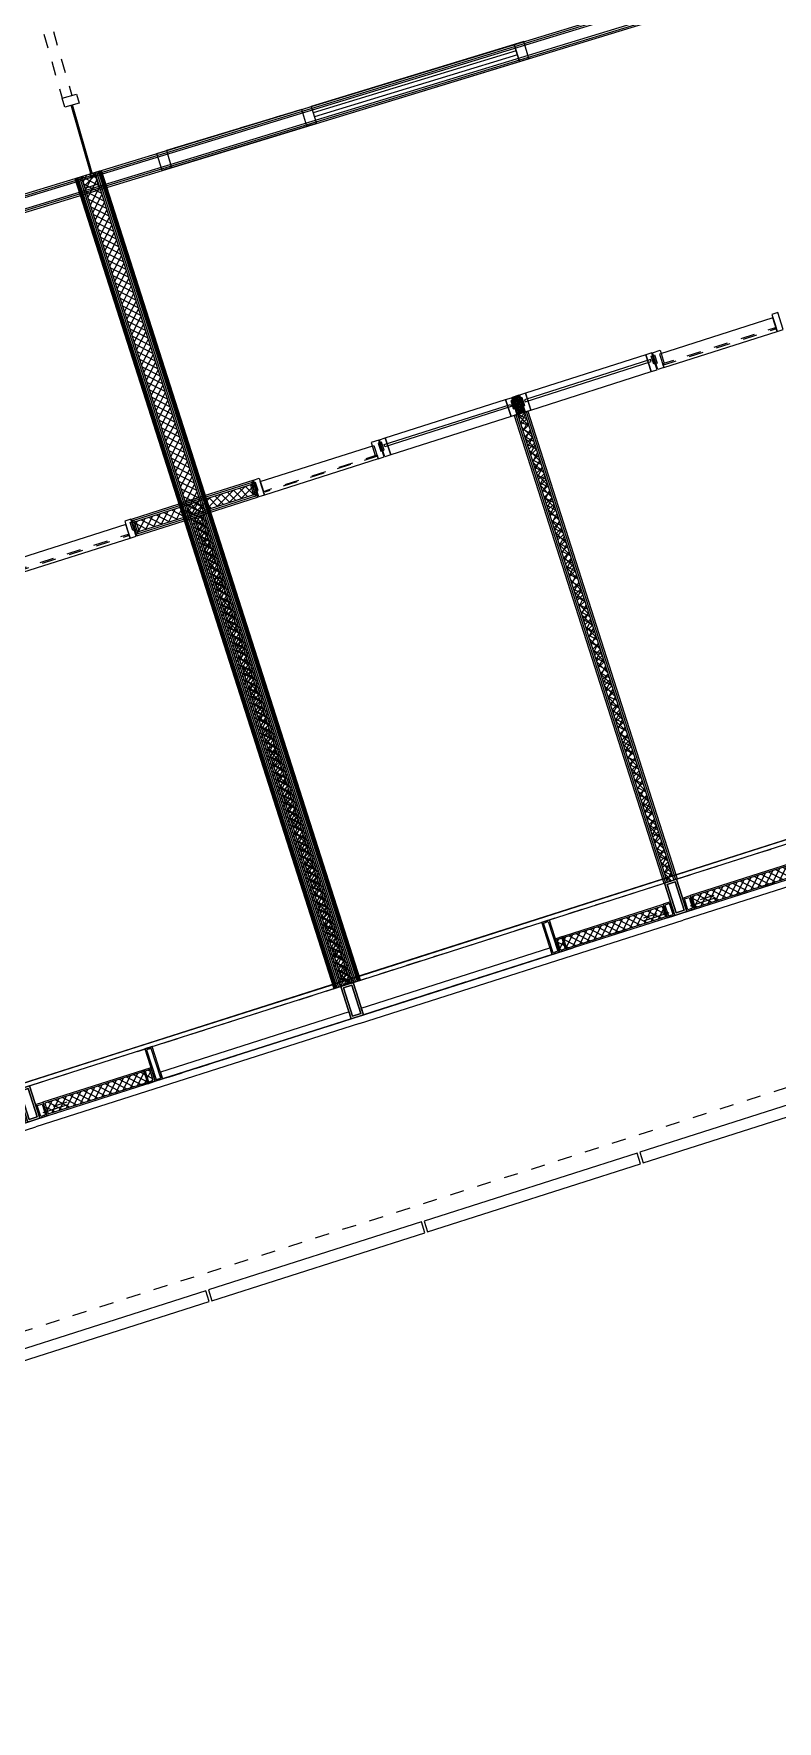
# Model space of a CAD drawing. Header units: metres. Extents: x 66528 to 66676, y 35171 to 35248.
# Drawn here: x 66603.98 to 66609.23, y 35192.25 to 35204.18 of the extents above; entities that cross this region are included whole.
import ezdxf

# ---------------------------------------------------------------- set-up
doc = ezdxf.new("R2010")
doc.units = ezdxf.units.M
doc.header["$LTSCALE"] = 0.00254
for name, pattern in [('Ohne Titel-20', [0.39368, 0.1388888888888889, -0.2547911111111111]), ('Ohne Titel-22', [0.78736, 0.39368, -0.39368]), ('Ohne Titel-23', [0.19685039370078738, 0.1377952755905512, -0.0590551181102362])]:
    doc.linetypes.add(name, pattern=pattern)
for name, color, linetype, lineweight in [('AUSBAU - Darstellungen - Fassade', 7, 'Continuous', 13), ('AUSBAU - Darstellungen - Trockenbau', 7, 'Continuous', 13), ('AUSBAU - Darstellungen - Wände - Mauerwerk', 7, 'Continuous', 25), ('AUSBAU - Objekte - Türen', 7, 'Continuous', 13), ('ROHBAU - Darstellungen - Decken', 150, 'Continuous', 25), ('ROHBAU - Darstellungen - Sichtbetonklassen', 7, 'Continuous', 5), ('ROHBAU - Darstellungen - Wände', 7, 'Continuous', 25)]:
    doc.layers.add(name, color=color, linetype=linetype, lineweight=lineweight)

# ---------------------------------------------------------------- blocks, each defined once
blk = doc.blocks.new('SB 4')
at = {"layer": 'ROHBAU - Darstellungen - Sichtbetonklassen', "color": 251, "linetype": 'Continuous', "lineweight": 5, "flags": 128}
for points in [[(-0.1213244507059264, -0.05), (-0.15, 0), (-0.1786755492940736, -0.05)], [(-0.0286755492940736, -0.05), (0, 0), (0.0286755492940736, -0.05)]]:
    blk.add_lwpolyline(points, close=True, dxfattribs=at)
blk = doc.blocks.new('Gruppe-200-1')
at = {"layer": 'ROHBAU - Darstellungen - Sichtbetonklassen', "color": 7, "rotation": 48.6645837477981}
for p in [(66605.53783872174, 35211.6234365), (66605.33867593412, 35211.39808390151), (66605.13951314654, 35211.17273130299), (66604.94035035894, 35210.9473787045), (66604.74118757134, 35210.722026106), (66604.54202478372, 35210.4966735075), (66604.34286199615, 35210.271320909), (66604.14369920854, 35210.04596831051), (66603.94453642095, 35209.820615712), (66603.94453642095, 35209.820615712), (66603.74537363334, 35209.59526311352), (66603.54621084574, 35209.36991051502), (66603.34704805816, 35209.14455791652), (66603.14788527056, 35208.91920531802), (66602.94872248295, 35208.69385271952), (66602.74955969537, 35208.46850012102), (66602.55039690777, 35208.24314752252), (66602.35123412017, 35208.01779492403), (66602.15207133257, 35207.79244232553), (66601.95290854498, 35207.56708972703), (66601.75374575738, 35207.34173712853), (66601.55458296978, 35207.11638453003), (66601.3554201822, 35206.89103193153), (66601.15625739457, 35206.66567933304), (66600.95709460699, 35206.44032673453), (66600.75793181939, 35206.21497413603), (66600.55876903179, 35205.98962153754), (66600.3596062442, 35205.76426893904), (66600.1604434566, 35205.53891634053), (66599.96128066898, 35205.31356374206), (66599.96128066898, 35205.31356374206), (66599.76211788143, 35205.08821114356), (66599.5629550938, 35204.86285854506), (66599.3637923062, 35204.63750594656), (66599.16462951861, 35204.41215334806), (66598.96546673102, 35204.18680074957), (66598.76630394343, 35203.96144815107)]:
    blk.add_blockref('SB 4', p, dxfattribs=at)
blk = doc.blocks.new('BTS_kombi_flurtür_OG4')
at = {"layer": 'AUSBAU - Objekte - Türen', "linetype": 'Continuous'}
for p, q in [((-0.7500128874797467, 0.0475006535042681), (0.7499931819236498, 0.0474966880448216)), ((-0.7500128081708788, 0.0775006535041633), (0.7499932612325177, 0.0774966880447168))]:
    blk.add_line(p, q, dxfattribs=at)
at = {"layer": 'AUSBAU - Objekte - Türen', "linetype": 'Continuous', "lineweight": 5, "flags": 128}
for points in [[(-0.8200067870602546, 0.1249999925868569), (-0.7500128478253127, 0.1249999925868569), (-0.7500128478253127, -7.4131431e-09), (-0.8200067870602546, -7.4131431e-09)], [(-0.7500128478253127, 0.124999992586857), (0.7499871521746871, 0.124999992586857), (0.7499871521746871, -7.413143e-09), (-0.7500128478253127, -7.413143e-09)]]:
    blk.add_lwpolyline(points, close=True, dxfattribs=at)
at = {"layer": 'AUSBAU - Objekte - Türen', "flags": 128}
for points in [[(0.7499871521746873, 0.1249943278103533), (0.7499750133678936, -9.517208142e-07), (0.8199750131386815, -5.6721896467e-06), (0.8199871519454749, 0.1249896073415208)], [(1.819987148671016, 0.1249077376552257), (1.819975009864222, -8.75418759418e-05), (1.88997500963501, -9.22623447743e-05), (1.889987148441804, 0.1249030171863932)]]:
    blk.add_lwpolyline(points, close=True, dxfattribs=at)
at = {"layer": 'AUSBAU - Objekte - Türen', "color": 253, "linetype": 'Ohne Titel-22', "flags": 128}
blk.add_lwpolyline([(1.819987148671016, 0.1248460009792425), (1.819975009864222, -8.65975682706e-05), (0.8199750131386815, -1.91961157838e-05), (0.8199871519454749, 0.1249134024317294)], close=True, dxfattribs=at)
at = {"layer": 'AUSBAU - Objekte - Türen', "color": 255, "linetype": 'Continuous', "flags": 128}
blk.add_lwpolyline([(1.819987148671016, 0.1248123184248222), (1.819975009864222, -8.65975682706e-05), (0.8199750131386815, -1.92142876069e-05), (0.8199871519454749, 0.1248797017054859)], close=True, dxfattribs=at)
blk = doc.blocks.new('Nieschentür_2')
at = {"layer": 'AUSBAU - Objekte - Türen', "color": 253, "linetype": 'Ohne Titel-22'}
for p, q in [((-1.49012e-11, -1.216814568325877), (3.1109e-12, 0.2540309800555043)), ((0.0699999999925494, -1.216814568318426), (0.0700000000015554, 0.2540309800555043))]:
    blk.add_line(p, q, dxfattribs=at)
at = {"layer": 'AUSBAU - Objekte - Türen'}
blk.add_line((-1.49012e-11, -1.116324905499815), (0.0699999999850989, -1.116324905499815), dxfattribs=at)
at = {"layer": 'AUSBAU - Objekte - Türen', "linetype": 'Ohne Titel-22'}
blk.add_line((0.0699999999925494, -1.216814568318426), (-1.49012e-11, -1.216814568325877), dxfattribs=at)
at = {"layer": 'AUSBAU - Objekte - Türen', "flags": 128}
for points in [[(0.0700402431575991, 0.2540309800507306), (-0.0353579757982467, 0.2540309800507306), (-0.0353579757982467, 0.319030980050718), (0.0700402431575991, 0.319030980050718)], [(0.0946435599178076, -1.276324905477464), (-0.0353524590283632, -1.276324905477464), (-0.0353564400821924, -1.206324905499815), (0.0946435599178076, -1.206324905499815)]]:
    blk.add_lwpolyline(points, close=True, dxfattribs=at)
blk = doc.blocks.new('Fassade_BTS_1.60m_Balkon (2D)')
at = {"layer": 'AUSBAU - Darstellungen - Fassade', "linetype": 'Ohne Titel-22'}
blk.add_line((-0.755, 0), (0.755, 0), dxfattribs=at)
at = {"layer": 'AUSBAU - Darstellungen - Fassade', "lineweight": 5, "flags": 128}
blk.add_lwpolyline([(-0.7900004933997989, -1.760003731712698), (-0.7900004933997989, -1.840003731712698), (0.7899995066002012, -1.840003731712698), (0.7899995066002012, -1.760003731712698)], close=True, dxfattribs=at)
blk = doc.blocks.new('Pfosten ab 1.OG (2D)')
at = {"layer": 'AUSBAU - Darstellungen - Fassade', "flags": 128}
for points in [[(-0.045, 0.1199999999997676), (0.045, 0.1199999999997676), (0.045, -0.1199999999997676), (-0.045, -0.1199999999997676)], [(-0.03, 0.1049999999997676), (0.03, 0.1049999999997676), (0.03, -0.1049999999997676), (-0.03, -0.1049999999997676)]]:
    blk.add_lwpolyline(points, close=True, dxfattribs=at)
blk = doc.blocks.new('Fassade_BTS_2.40m_Flügel 0.8m (2D)')
at = {"layer": 'AUSBAU - Darstellungen - Fassade', "linetype": 'Continuous', "lineweight": 5}
h = blk.add_hatch(dxfattribs=at)
h.set_pattern_fill('DÄMMUNG GRAU', color=251, style=0, pattern_type=2)
h.set_pattern_definition([(45, (0, 0), (0.0264583333333318, -0.0264583333333364), []), (-45, (0.0748354676755763, -0.0748354676755763), (-0.0263285232311339, -0.0265881434355389), [])])
h.paths.add_polyline_path([(1.509999999999999, 0.09), (2.29, 0.09), (2.29, 0.01), (1.509999999999999, 0.01)])
at = {"layer": 'AUSBAU - Darstellungen - Fassade', "linetype": 'Continuous'}
for p, q in [((0, 0.24), (2.399999999999999, 0.24)), ((2.299999999999999, 0), (2.299999999999999, 0.1)), ((2.299999999999999, 0), (2.299999999999999, 0.1)), ((0, -0.05), (2.399999999999999, -0.05))]:
    blk.add_line(p, q, dxfattribs=at)
at = {"layer": 'AUSBAU - Darstellungen - Fassade'}
blk.add_line((0, 0), (1.6, 0), dxfattribs=at)
blk.add_line((0, 0), (1.6, 0), dxfattribs=at)
at = {"layer": 'AUSBAU - Darstellungen - Fassade', "flags": 128}
for points in [[(1.445, 0.24), (1.5, 0.24), (1.5, 0), (1.445, 0)], [(1.455, 0.23), (1.49, 0.23), (1.49, 0.01), (1.455, 0.01)], [(0.045, 0.05), (1.445, 0.05), (1.445, 0), (0.045, 0)], [(1.5, 0.1), (2.299999999999999, 0.1), (2.299999999999999, 0), (1.5, 0)], [(1.5, 0.1), (1.554999999999999, 0.1), (1.554999999999999, 0), (1.5, 0)], [(1.509999999999999, 0.09), (2.29, 0.09), (2.29, 0.01), (1.509999999999999, 0.01)], [(1.509999999999999, 0.09), (1.544999999999999, 0.09), (1.544999999999999, 0.01), (1.509999999999999, 0.01)], [(2.354999999999999, 0.1), (2.299999999999999, 0.1), (2.299999999999999, 0), (2.354999999999999, 0)], [(2.345, 0.09), (2.31, 0.09), (2.31, 0.01), (2.345, 0.01)]]:
    blk.add_lwpolyline(points, close=True, dxfattribs=at)
at = {"layer": 'AUSBAU - Darstellungen - Fassade', "color": 254, "linetype": 'Ohne Titel-23', "flags": 128}
for points in [[(2.140000018209219, 0.0499952763542533), (2.320000018209218, 0.0499952763542533), (2.320000018209218, 0.0299952763542533), (2.140000018209219, 0.0299952763542533)], [(2.140000018209219, 0.0299952763542533), (2.320000018209218, 0.0299952763542533), (2.320000018209218, -7.0065259933e-06), (2.140000018209219, -7.0065259933e-06)]]:
    blk.add_lwpolyline(points, close=True, dxfattribs=at)
at = {"layer": 'AUSBAU - Darstellungen - Fassade', "color": 7}
for p in [(0, 0.12), (2.399999999999999, 0.12)]:
    blk.add_blockref('Pfosten ab 1.OG (2D)', p, dxfattribs=at)
blk = doc.blocks.new('Aussparung_1.60m')
at = {"layer": 'ROHBAU - Darstellungen - Decken', "linetype": 'Continuous'}
blk.add_line((0, 0.2699999999997677), (1.6, 0.2699999999997677), dxfattribs=at)
blk = doc.blocks.new('Glastür - Einzelbüro-2')
at = {"layer": 'AUSBAU - Objekte - Türen', "flags": 128}
for points in [[(0, 0), (0, 0.125), (0.0436999999999826, 0.125), (0.0436999999999826, 0.0519999999999709), (0.0436999999999826, 0)], [(0.9300000000000292, 0.125), (0.8736000000000641, 0.125), (0.8736000000000494, 0.0280000000000582), (0.8863000000000321, 0.0280000000000582), (0.8863000000000466, 5.82e-14), (0.9300000000000292, 5.82e-14)]]:
    blk.add_lwpolyline(points, close=True, dxfattribs=at)
at = {"layer": 'AUSBAU - Objekte - Türen', "color": 255, "linetype": 'Continuous', "lineweight": 25, "flags": 128}
blk.add_lwpolyline([(0.8863000000000466, 0.1000000000000582), (0.8863000000000466, 5.82e-14), (0.0436999999999826, 0), (0.0436999999999826, 0.1)], close=True, dxfattribs=at)
at = {"layer": 'AUSBAU - Objekte - Türen', "linetype": 'Ohne Titel-20', "flags": 128}
blk.add_lwpolyline([(0.8799500000000406, 0.0280000000000582), (0.8799500000000406, 0.0200000000000582), (0.0507760475123068, 0.02), (0.0507760475123068, 0.028)], close=True, dxfattribs=at)
blk = doc.blocks.new('QHohlprofil DIN59410')
at = {"layer": 'AUSBAU - Objekte - Türen', "flags": 128}
for points in [[(-0.025, 0.02, -0.4142135623730951), (-0.02, 0.025), (0.02, 0.025, -0.4142135623730951), (0.025, 0.02), (0.025, -0.02, -0.4142135623730951), (0.02, -0.025), (-0.02, -0.025, -0.4142135623730951), (-0.025, -0.02)], [(-0.021, 0.018, -0.4142135623730951), (-0.018, 0.021), (0.018, 0.021, -0.4142135623730951), (0.021, 0.018), (0.021, -0.018, -0.4142135623730951), (0.018, -0.021), (-0.018, -0.021, -0.4142135623730951), (-0.021, -0.018)]]:
    blk.add_lwpolyline(points, format="xyb", close=True, dxfattribs=at)

msp = doc.modelspace()

# ---------------------------------------------------------------- hatches: boundary and pattern name
at = {"layer": 'AUSBAU - Darstellungen - Trockenbau', "linetype": 'Continuous', "lineweight": 5}
h = msp.add_hatch(dxfattribs=at)
h.set_pattern_fill('MF_IN WAND', color=253, angle=-72.27930000000345, style=0, pattern_type=2)
h.set_pattern_definition([(-27.27930000000346, (-53438.40991933722, 52834.79252580131), (-0.0183331392848429, -0.0355513150806345), []), (-117.2793000000035, (-53438.50693219927, 52834.60440009235), (-0.0356408314512333, 0.0181585003088025), [])])
h.paths.add_polyline_path([(66604.40867467625, 35203.20352292949), (66604.31341951854, 35203.17308520732), (66606.14300339647, 35197.44738405591), (66606.2382585542, 35197.47782177808)])
h = msp.add_hatch(dxfattribs=at)
h.set_pattern_fill('HINTERLEGUNG_FLÄCHEN_TROCKENBAU', color=9, style=0, pattern_type=2)
h.set_pattern_definition([(45, (0, 0), (0.0396875, -0.0396875), [])])
h.paths.add_polyline_path([(66604.41482310218, 35203.17970417397), (66604.3220707452, 35203.14981039354), (66604.34049253343, 35203.09271081397), (66604.4332545796, 35203.12260772032)])
at = {"layer": 'AUSBAU - Darstellungen - Wände - Mauerwerk', "linetype": 'Continuous', "lineweight": 5}
h = msp.add_hatch(dxfattribs=at)
h.set_pattern_fill('MF_IN WAND', color=253, angle=-90.00000000000004, style=0, pattern_type=2)
h.set_pattern_definition([(-45.00000000000002, (-34821.13429023796, 66593.29968317236), (-0.0282842712474619, -0.0282842712474619), []), (-135, (-34821.28396117331, 66593.150012237), (-0.0284226963337624, 0.0281451653595912), [])])
h.paths.add_polyline_path([(66607.39599043725, 35201.49323143402), (66607.44361800957, 35201.50845031553), (66608.50056933098, 35198.20071541773), (66608.45294175866, 35198.18549653621)])
h = msp.add_hatch(dxfattribs=at)
h.set_pattern_fill('MF_IN WAND', color=253, angle=-72.27927541482062, style=0, pattern_type=2)
h.set_pattern_definition([(332.7207245851794, (13170.04112142891, 88032.97222727296), (-0.01833312403004249, -0.03555132294724176), []), (242.7207245851795, (13169.94410864759, 88032.78410152235), (-0.03564083924290429, 0.01815848501559138), [])])
h.paths.add_polyline_path([(66607.44361800958, 35201.50845031554), (66607.39599043725, 35201.49323143402), (66608.45294175866, 35198.18549653621), (66608.50056933098, 35198.20071541773)])
h = msp.add_hatch(dxfattribs=at)
h.set_pattern_fill('MF_IN WAND', color=253, style=0, pattern_type=2)
h.set_pattern_definition([(45, (-66593.29968317233, -34821.13429023799), (0.0282842712474619, -0.0282842712474619), []), (-45.00000000000001, (-66593.15001223699, -34821.28396117334), (-0.0281451653595912, -0.0284226963337624), [])])
h.paths.add_polyline_path([(66605.53189113979, 35201.00255964023), (66605.55471946206, 35200.93111828174), (66605.07844373884, 35200.77892946656), (66605.05561541657, 35200.85037082505)])
h = msp.add_hatch(dxfattribs=at)
h.set_pattern_fill('MF_IN WAND', color=253, angle=17.72072458538216, style=0, pattern_type=2)
h.set_pattern_definition([(62.72072458538216, (13769.13186923314, -18241.69097166085), (0.03555132294730663, -0.01833312402991669), []), (332.7207245853821, (13769.31999498373, -18241.78798444218), (-0.01815848501546526, -0.03564083924296854), [])])
h.paths.add_polyline_path([(66604.67459483797, 35200.72861977291), (66604.69742316025, 35200.65717841443), (66605.17369888347, 35200.80936722961), (66605.15087056119, 35200.88080858809)])
h = msp.add_hatch(dxfattribs=at)
h.set_pattern_fill('MF_IN WAND', color=253, angle=-90, style=0, pattern_type=2)
h.set_pattern_definition([(-45, (-34821.134290238, 66593.29968317233), (-0.0282842712474619, -0.0282842712474619), []), (-135, (-34821.28396117334, 66593.15001223699), (-0.0284226963337624, 0.0281451653595912), [])])
h.paths.add_polyline_path([(66605.10986696575, 35200.76272512117), (66605.15749453809, 35200.77794400268), (66606.2144458595, 35197.47020910487), (66606.16681828717, 35197.45499022336)])
h = msp.add_hatch(dxfattribs=at)
h.set_pattern_fill('MF_IN WAND', color=253, angle=-72.27927541461784, style=0, pattern_type=2)
h.set_pattern_definition([(332.7207245853821, (13165.46887429895, 88031.51121445812), (-0.01833312402991669, -0.03555132294730663), []), (242.7207245853822, (13165.37186151763, 88031.32308870755), (-0.03564083924296854, 0.01815848501546526), [])])
h.paths.add_polyline_path([(66605.15749453807, 35200.77794400269), (66605.10986696575, 35200.76272512117), (66606.16681828717, 35197.45499022337), (66606.21444585948, 35197.47020910488)])
at = {"layer": 'AUSBAU - Objekte - Türen', "linetype": 'Continuous', "lineweight": 5}
h = msp.add_hatch(dxfattribs=at)
h.set_pattern_fill('DÄMMUNG GRAU-2', color=8, angle=17.72072458517943, style=0, pattern_type=2)
h.set_pattern_definition([(62.72072458517943, (66608.47371176851, 35198.20263149143), (0.0121355379841306, -0.005380977762275302), [])])
h.paths.add_polyline_path([(66607.42601905676, 35201.55695052244), (66607.4279264505, 35201.55756000972), (66607.4436188431, 35201.50845058188), (66607.39599127078, 35201.49323170036), (66607.38029887817, 35201.5423411282), (66607.38220398106, 35201.54294988346), (66607.36045792514, 35201.61100428354), (66607.40427300082, 35201.62500492252)])
h = msp.add_hatch(dxfattribs=at)
h.set_pattern_fill('DÄMMUNG GRAU-2-1', color=251, angle=17.72072458517943, style=0, pattern_type=2)
h.set_pattern_definition([(332.7207245851794, (66608.5181509222, 35198.17971508639), (-0.005142911588716031, -0.0131353866098786), [])])
h.paths.add_polyline_path([(66607.42601905676, 35201.55695052244), (66607.4279264505, 35201.55756000972), (66607.4436188431, 35201.50845058188), (66607.39599127078, 35201.49323170036), (66607.38029887817, 35201.5423411282), (66607.38220398106, 35201.54294988346), (66607.36045792514, 35201.61100428354), (66607.40427300082, 35201.62500492252)])
h = msp.add_hatch(dxfattribs=at)
h.set_pattern_fill('DÄMMUNG GRAU-2', color=8, style=0, pattern_type=2)
h.set_pattern_definition([(45, (0, 0), (0.009921875, -0.0088194444454712), [])])
h.paths.add_polyline_path([(66607.38220460486, 35201.54295008279), (66607.38029721112, 35201.54234059551), (66607.39598960371, 35201.49323116767), (66607.44361717605, 35201.50845004919), (66607.42792478343, 35201.55755947703), (66607.42601968054, 35201.55695072177), (66607.4042736246, 35201.62500512184), (66607.36045854892, 35201.61100448287)])
h = msp.add_hatch(dxfattribs=at)
h.set_pattern_fill('DÄMMUNG GRAU-2-1', color=251, style=0, pattern_type=2)
h.set_pattern_definition([(-45, (0.0353553390593274, -0.0353553390593274), (-0.0088970057229139, -0.0109467442724659), [])])
h.paths.add_polyline_path([(66607.38220460486, 35201.54295008279), (66607.38029721112, 35201.54234059551), (66607.39598960371, 35201.49323116767), (66607.44361717605, 35201.50845004919), (66607.42792478343, 35201.55755947703), (66607.42601968054, 35201.55695072177), (66607.4042736246, 35201.62500512184), (66607.36045854892, 35201.61100448287)])

# ---------------------------------------------------------------- linework, layer by layer
at = {"layer": 'AUSBAU - Darstellungen - Fassade', "linetype": 'Ohne Titel-22'}
msp.add_line((66528.62193236614, 35170.95465922587), (66616.1476309237, 35198.92256040507), dxfattribs=at)
at = {"layer": 'AUSBAU - Darstellungen - Trockenbau', "color": 7, "linetype": 'Continuous', "lineweight": 13}
for p, q in [((66550.46274056734, 35186.7349305921), (66626.54329096983, 35209.95981075335)), ((66550.57887596676, 35186.63968836041), (66626.55681304124, 35209.83324406049))]:
    msp.add_line(p, q, dxfattribs=at)
at = {"layer": 'AUSBAU - Darstellungen - Trockenbau', "color": 7, "linetype": 'Continuous', "lineweight": 5}
for p, q in [((66550.47435410728, 35186.72540636893), (66626.54464317697, 35209.94715408406)), ((66550.47435410728, 35186.72540636893), (66626.54464317697, 35209.94715408406)), ((66550.48596764723, 35186.71588214576), (66626.5459953841, 35209.93449741478)), ((66550.48596764723, 35186.71588214576), (66626.5459953841, 35209.93449741478)), ((66550.55564888688, 35186.65873680675), (66626.55410862697, 35209.85855739906)), ((66550.55564888688, 35186.65873680675), (66626.55410862697, 35209.85855739906)), ((66550.56726242682, 35186.64921258358), (66626.5554608341, 35209.84590072979)), ((66550.56726242682, 35186.64921258358), (66626.5554608341, 35209.84590072979))]:
    msp.add_line(p, q, dxfattribs=at)
at = {"layer": 'AUSBAU - Darstellungen - Trockenbau', "color": 5, "linetype": 'Continuous', "lineweight": 13}
for p, q in [((66604.27769883438, 35203.1616710615), (66604.44439536039, 35203.21493707529)), ((66604.43248846567, 35203.21113236002), (66606.26207234363, 35197.48543120863)), ((66604.43248846567, 35203.21113236002), (66606.26207234363, 35197.48543120863)), ((66604.44439536039, 35203.21493707529), (66606.27397923834, 35197.48923592389)), ((66604.27769883438, 35203.1616710615), (66606.10728271233, 35197.4359699101)), ((66604.30151262383, 35203.16928049205), (66606.13109650178, 35197.44357934065)), ((66604.30151262383, 35203.16928049205), (66606.13109650178, 35197.44357934065)), ((66606.10728271233, 35197.4359699101), (66606.27397923834, 35197.48923592389))]:
    msp.add_line(p, q, dxfattribs=at)
at = {"layer": 'AUSBAU - Darstellungen - Trockenbau', "color": 5, "linetype": 'Continuous', "lineweight": 5}
for p, q in [((66604.42058157097, 35203.20732764473), (66606.25016544893, 35197.48162649335)), ((66604.42058157097, 35203.20732764473), (66606.25016544893, 35197.48162649335)), ((66604.28960572912, 35203.16547577677), (66606.11918960707, 35197.43977462538)), ((66604.28960572912, 35203.16547577677), (66606.11918960707, 35197.43977462538)), ((66604.31341951854, 35203.17308520732), (66606.14300339647, 35197.44738405591)), ((66604.31341951854, 35203.17308520732), (66606.14300339647, 35197.44738405591)), ((66604.40867467625, 35203.20352292949), (66606.2382585542, 35197.47782177808)), ((66604.40867467625, 35203.20352292949), (66606.2382585542, 35197.47782177808))]:
    msp.add_line(p, q, dxfattribs=at)
at = {"layer": 'AUSBAU - Darstellungen - Trockenbau', "color": 5, "linetype": 'Continuous', "lineweight": 100}
for p, q in [((66604.44439536039, 35203.21493707529), (66606.27397923834, 35197.48923592389)), ((66604.27769883438, 35203.1616710615), (66606.10728271233, 35197.4359699101))]:
    msp.add_line(p, q, dxfattribs=at)
at = {"layer": 'AUSBAU - Darstellungen - Trockenbau', "linetype": 'Continuous', "lineweight": 13, "flags": 128}
msp.add_lwpolyline([(66604.41482310218, 35203.17970417397), (66604.3220707452, 35203.14981039354), (66604.34049253343, 35203.09271081397), (66604.4332545796, 35203.12260772032)], close=True, dxfattribs=at)
at = {"layer": 'AUSBAU - Darstellungen - Wände - Mauerwerk', "color": 7, "linetype": 'Continuous', "lineweight": 13}
for p, q in [((66607.46743179573, 35201.51605975629), (66607.37217665109, 35201.48562199326)), ((66607.37217665109, 35201.48562199326), (66607.46743179574, 35201.51605975629)), ((66607.37217665109, 35201.48562199326), (66608.4291279725, 35198.17788709545)), ((66607.37217665109, 35201.48562199326), (66608.4291279725, 35198.17788709545)), ((66607.46743179573, 35201.51605975629), (66608.52438311714, 35198.20832485849)), ((66607.46743179574, 35201.51605975629), (66608.52438311714, 35198.20832485849)), ((66605.52428169904, 35201.02637342639), (66605.0480059758, 35200.87418461121)), ((66605.56232890283, 35200.90730449558), (66605.52428169904, 35201.02637342639)), ((66604.66698539721, 35200.75243355907), (66605.14326112044, 35200.90462237426)), ((66605.56232890283, 35200.90730449558), (66605.08605317959, 35200.7551156804)), ((66604.705032601, 35200.63336462827), (66604.66698539721, 35200.75243355907)), ((66604.705032601, 35200.63336462827), (66605.18130832423, 35200.78555344345)), ((66605.18130832425, 35200.78555344344), (66605.08605317959, 35200.7551156804)), ((66605.08605317959, 35200.75511568041), (66605.18130832423, 35200.78555344345)), ((66605.08605317959, 35200.7551156804), (66606.143004501, 35197.4473807826)), ((66605.08605317959, 35200.75511568041), (66606.143004501, 35197.44738078261)), ((66605.18130832425, 35200.78555344344), (66606.23825964566, 35197.47781854563)), ((66605.18130832423, 35200.78555344345), (66606.23825964564, 35197.47781854565)), ((66606.23825964566, 35197.47781854563), (66606.143004501, 35197.4473807826)), ((66606.143004501, 35197.44738078261), (66606.23825964564, 35197.47781854565))]:
    msp.add_line(p, q, dxfattribs=at)
at = {"layer": 'AUSBAU - Darstellungen - Wände - Mauerwerk', "color": 7, "linetype": 'Continuous', "lineweight": 5}
for p, q in [((66607.38408354417, 35201.48942671363), (66608.44103486558, 35198.18169181583)), ((66607.38408354417, 35201.48942671363), (66608.44103486558, 35198.18169181583)), ((66607.38408354417, 35201.48942671364), (66608.44103486558, 35198.18169181583)), ((66607.38408354417, 35201.48942671364), (66608.44103486558, 35198.18169181583)), ((66607.39599043725, 35201.49323143402), (66608.45294175866, 35198.18549653621)), ((66607.39599043725, 35201.49323143402), (66608.45294175866, 35198.18549653621)), ((66607.39599043725, 35201.49323143402), (66608.45294175866, 35198.18549653621)), ((66607.39599043725, 35201.49323143402), (66608.45294175866, 35198.18549653621)), ((66607.44361800957, 35201.50845031553), (66608.50056933098, 35198.20071541773)), ((66607.44361800957, 35201.50845031553), (66608.50056933098, 35198.20071541773)), ((66607.44361800958, 35201.50845031554), (66608.50056933098, 35198.20071541773)), ((66607.44361800958, 35201.50845031554), (66608.50056933098, 35198.20071541773)), ((66607.45552490265, 35201.51225503592), (66608.51247622406, 35198.20452013811)), ((66607.45552490265, 35201.51225503592), (66608.51247622406, 35198.20452013811)), ((66607.45552490266, 35201.51225503592), (66608.51247622406, 35198.20452013811)), ((66607.45552490266, 35201.51225503592), (66608.51247622406, 35198.20452013811)), ((66605.5280864194, 35201.01446653331), (66605.05181069618, 35200.86227771813)), ((66605.5280864194, 35201.01446653331), (66605.05181069618, 35200.86227771813)), ((66605.53189113979, 35201.00255964023), (66605.05561541657, 35200.85037082505)), ((66605.53189113979, 35201.00255964023), (66605.05561541657, 35200.85037082505)), ((66604.6707901176, 35200.74052666599), (66605.14706584082, 35200.89271548118)), ((66604.6707901176, 35200.74052666599), (66605.14706584082, 35200.89271548118)), ((66604.67459483797, 35200.72861977291), (66605.15087056119, 35200.88080858809)), ((66604.67459483797, 35200.72861977291), (66605.15087056119, 35200.88080858809)), ((66605.55471946206, 35200.93111828174), (66605.07844373884, 35200.77892946656)), ((66605.55471946206, 35200.93111828174), (66605.07844373884, 35200.77892946656)), ((66605.55852418244, 35200.91921138866), (66605.08224845922, 35200.76702257348)), ((66605.55852418244, 35200.91921138866), (66605.08224845922, 35200.76702257348)), ((66604.69742316025, 35200.65717841443), (66605.17369888347, 35200.80936722961)), ((66604.69742316025, 35200.65717841443), (66605.17369888347, 35200.80936722961)), ((66604.70122788062, 35200.64527152135), (66605.17750360386, 35200.79746033653)), ((66604.70122788062, 35200.64527152135), (66605.17750360386, 35200.79746033653)), ((66605.09796007267, 35200.75892040078), (66606.15491139409, 35197.45118550298)), ((66605.09796007267, 35200.75892040078), (66606.15491139409, 35197.45118550298)), ((66605.09796007267, 35200.7589204008), (66606.15491139409, 35197.45118550299)), ((66605.09796007267, 35200.7589204008), (66606.15491139409, 35197.45118550299)), ((66605.10986696575, 35200.76272512117), (66606.16681828717, 35197.45499022336)), ((66605.10986696575, 35200.76272512117), (66606.16681828717, 35197.45499022336)), ((66605.10986696575, 35200.76272512117), (66606.16681828717, 35197.45499022337)), ((66605.10986696575, 35200.76272512117), (66606.16681828717, 35197.45499022337)), ((66605.15749453809, 35200.77794400268), (66606.2144458595, 35197.47020910487)), ((66605.15749453809, 35200.77794400268), (66606.2144458595, 35197.47020910487)), ((66605.15749453807, 35200.77794400269), (66606.21444585948, 35197.47020910488)), ((66605.15749453807, 35200.77794400269), (66606.21444585948, 35197.47020910488)), ((66605.16940143117, 35200.78174872306), (66606.22635275258, 35197.47401382525)), ((66605.16940143117, 35200.78174872306), (66606.22635275258, 35197.47401382525)), ((66605.16940143115, 35200.78174872307), (66606.22635275256, 35197.47401382527)), ((66605.16940143115, 35200.78174872307), (66606.22635275256, 35197.47401382527))]:
    msp.add_line(p, q, dxfattribs=at)
at = {"layer": 'AUSBAU - Darstellungen - Wände - Mauerwerk', "color": 253, "linetype": 'Ohne Titel-22', "lineweight": 13}
for p, q in [((66608.5498061761, 35197.96449362982), (66610.83592964758, 35198.69499994267)), ((66608.5498061761, 35197.96449362982), (66606.26368270462, 35197.23398731697)), ((66603.97755923313, 35196.50348100412), (66606.26368270461, 35197.23398731698)), ((66603.97755923311, 35196.50348100409), (66601.69143576163, 35195.77297469123))]:
    msp.add_line(p, q, dxfattribs=at)
at = {"layer": 'AUSBAU - Objekte - Türen'}
for p, q in [((66604.38143469684, 35203.19497441807), (66604.24273260473, 35203.67802736719)), ((66604.39100536218, 35203.19787689744), (66604.25234422523, 35203.68078721344))]:
    msp.add_line(p, q, dxfattribs=at)
at = {"layer": 'AUSBAU - Objekte - Türen', "flags": 128}
for points in [[(66604.4051546484, 35203.17577509776), (66604.38112559712, 35203.16887548212), (66604.37422598149, 35203.19290453338), (66604.39825503273, 35203.19980414902)], [(66608.30220748232, 35201.9140299098), (66608.34025468612, 35201.79496097899), (66608.38188118432, 35201.80826228143), (66608.35966161732, 35201.87779853703), (66608.34383398053, 35201.92733121225)], [(66608.33595738394, 35201.88019523674), (66607.44408430955, 35201.59520673143), (66607.448649974, 35201.58091845973), (66608.3405230484, 35201.86590696505)], [(66606.45342996033, 35201.27865372587), (66607.34530303472, 35201.56364223119), (66607.34986869917, 35201.54935395949), (66606.45799562478, 35201.26436545418)], [(66607.3531796313, 35201.61077820669), (66607.3912268351, 35201.49170927588), (66607.3496003369, 35201.47840797343), (66607.32738076987, 35201.54794422903), (66607.3115531331, 35201.59747690424)], [(66607.35318129837, 35201.61077873938), (66607.39122850217, 35201.49170980857), (66607.34960200395, 35201.47840850613), (66607.32738243694, 35201.54794476172), (66607.31155480015, 35201.59747743694)], [(66607.40556934846, 35201.62751878068), (66607.35794406699, 35201.61230063118), (66607.36403282605, 35201.59324582664), (66607.36593792893, 35201.5938545819), (66607.36045792514, 35201.61100428354), (66607.40427300082, 35201.62500492252), (66607.40975300463, 35201.60785522088), (66607.41165810752, 35201.60846397614)], [(66607.35794469077, 35201.6123008305), (66607.40556997224, 35201.62751898), (66607.4116587313, 35201.60846417546), (66607.40975362841, 35201.6078554202), (66607.4042736246, 35201.62500512184), (66607.36045854892, 35201.61100448287), (66607.36593855273, 35201.59385478123), (66607.36403344983, 35201.59324602596)], [(66607.42601905676, 35201.55695052244), (66607.4279264505, 35201.55756000972), (66607.4436188431, 35201.50845058188), (66607.39599127078, 35201.49323170036), (66607.38029887817, 35201.5423411282), (66607.38220398106, 35201.54294988346), (66607.36045792514, 35201.61100428354), (66607.40427300082, 35201.62500492252)], [(66607.38220460486, 35201.54295008279), (66607.38029721112, 35201.54234059551), (66607.39598960371, 35201.49323116767), (66607.44361717605, 35201.50845004919), (66607.42792478343, 35201.55755947703), (66607.42601968054, 35201.55695072177), (66607.4042736246, 35201.62500512184), (66607.36045854892, 35201.61100448287)], [(66607.41033274087, 35201.62904087179), (66607.44837994466, 35201.50997194098), (66607.49000644287, 35201.52327324342), (66607.46778687586, 35201.59280949902), (66607.45195923907, 35201.64234217424)], [(66607.41033440792, 35201.62904140448), (66607.44838161171, 35201.50997247367), (66607.49000810993, 35201.52327377612), (66607.46778854291, 35201.59281003171), (66607.45196090614, 35201.64234270692)], [(66606.46130655691, 35201.32578970138), (66606.49935376071, 35201.20672077056), (66606.45772726249, 35201.19341946812), (66606.43550769548, 35201.26295572371), (66606.4196800587, 35201.31248839893)], [(66605.50807735363, 35200.99495019946), (66605.5309056759, 35200.92350884098), (66605.54281256898, 35200.92731356136), (66605.51998424671, 35200.99875491985)], [(66605.51617952633, 35201.01066181293), (66605.54661728936, 35200.91540666828), (66605.55852418244, 35200.91921138866), (66605.5280864194, 35201.01446653331)], [(66604.68269701068, 35200.74433138637), (66604.7131347737, 35200.64907624173), (66604.70122788062, 35200.64527152135), (66604.67079011758, 35200.74052666599)], [(66604.69840862413, 35200.73622921367), (66604.72123694641, 35200.66478785519), (66604.70933005333, 35200.66098313481), (66604.68650173105, 35200.73242449329)]]:
    msp.add_lwpolyline(points, close=True, dxfattribs=at)
at = {"layer": 'AUSBAU - Objekte - Türen', "linetype": 'Continuous', "lineweight": 5, "flags": 128}
for points in [[(66608.30220748232, 35201.9140299098), (66607.45196090614, 35201.64234270692), (66607.49000810993, 35201.52327377612), (66608.34025468612, 35201.79496097899)], [(66608.35865904942, 35201.84807927827), (66608.34039639159, 35201.90523236506), (66608.36421017777, 35201.91284180582), (66608.38247283558, 35201.85568871903)], [(66606.46130655691, 35201.32578970138), (66607.3115531331, 35201.59747690424), (66607.3496003369, 35201.47840797343), (66606.49935376071, 35201.20672077056)], [(66607.36800470018, 35201.53152627272), (66607.34974204237, 35201.58867935951), (66607.36403115898, 35201.59324529395), (66607.3822938168, 35201.53609220716)], [(66607.38229548387, 35201.53609273985), (66607.36403282605, 35201.59324582664), (66607.34974835023, 35201.58868137511), (66607.36801100805, 35201.53152828832)], [(66607.42992138912, 35201.55131108867), (66607.4116587313, 35201.60846417546), (66607.42594320713, 35201.61302862698), (66607.44420586494, 35201.5558755402)], [(66607.4442121728, 35201.55587755581), (66607.42594951497, 35201.6130306426), (66607.41166039837, 35201.60846470816), (66607.42992305619, 35201.55131162137)], [(66606.45355782358, 35201.23932455025), (66606.43529516575, 35201.29647763704), (66606.41148137959, 35201.28886819628), (66606.4297440374, 35201.2317151095)], [(66605.56292284493, 35200.9547316652), (66605.54466018711, 35201.01188475198), (66605.53037191542, 35201.00731908753), (66605.54863457324, 35200.95016600074)], [(66604.67704708508, 35200.67165953763), (66604.65878442726, 35200.72881262442), (66604.67307269895, 35200.73337828887), (66604.69133535677, 35200.67622520209)]]:
    msp.add_lwpolyline(points, close=True, dxfattribs=at)
at = {"layer": 'ROHBAU - Darstellungen - Decken'}
msp.add_line((66615.91988768632, 35200.60297263366), (66531.77219990054, 35173.71451847444), dxfattribs=at)

# ---------------------------------------------------------------- block references
at = {"layer": 'AUSBAU - Darstellungen - Fassade', "color": 7, "xscale": -1, "rotation": 17.72069999925876}
for p in [(66610.83592907866, 35198.69500120166), (66606.26368150876, 35197.23399053791)]:
    msp.add_blockref('Fassade_BTS_2.40m_Flügel 0.8m (2D)', p, dxfattribs=at)
at = {"layer": 'AUSBAU - Darstellungen - Fassade', "color": 7}
for name, p, rotation in [('Aussparung_1.60m', (66609.31184655512, 35198.20799764772), 17.7207), ('Aussparung_1.60m', (66607.78776403183, 35197.72099409311), 17.7207), ('Fassade_BTS_1.60m_Balkon (2D)', (66608.47675476063, 35198.19310824876), 17.72070000000002), ('Fassade_BTS_2.40m_Flügel 0.8m (2D)', (66606.26368150878, 35197.23399053791), 17.72070000000002), ('Aussparung_1.60m', (66606.26368150853, 35197.23399053851), 17.7207), ('Fassade_BTS_1.60m_Balkon (2D)', (66606.95267223733, 35197.70610469417), 17.72070000000002), ('Aussparung_1.60m', (66604.73959898527, 35196.74698698382), 17.7207), ('Fassade_BTS_1.60m_Balkon (2D)', (66605.42858971402, 35197.21910113957), 17.72070000000002), ('Aussparung_1.60m', (66603.21551646198, 35196.25998342923), 17.7207), ('Fassade_BTS_1.60m_Balkon (2D)', (66603.90450719072, 35196.73209758497), 17.72070000000002), ('Fassade_BTS_2.40m_Flügel 0.8m (2D)', (66601.69143393887, 35195.77297987416), 17.72070000000002)]:
    msp.add_blockref(name, p, dxfattribs=dict(at, rotation=rotation))
at = {"layer": 'AUSBAU - Objekte - Türen', "color": 7}
for name, p, rotation in [('Nieschentür_2', (66604.17615840903, 35203.99083364742), 196.0206999994453), ('Glastür - Einzelbüro-2', (66605.56709166005, 35200.90882638373), 17.72072458530315)]:
    msp.add_blockref(name, p, dxfattribs=dict(at, rotation=rotation))
at = {"layer": 'AUSBAU - Objekte - Türen', "color": 7, "xscale": -1}
for name, p, rotation in [('BTS_kombi_flurtür_OG4', (66606.69187596941, 35203.76923864207), 16.97568083729849), ('Glastür - Einzelbüro-2', (66609.27251678676, 35202.09285536582), 17.72072458517948), ('Glastür - Einzelbüro-2', (66604.70026984377, 35200.63184274012), 17.7207245853822)]:
    msp.add_blockref(name, p, dxfattribs=dict(at, rotation=rotation))
at = {"layer": 'AUSBAU - Objekte - Türen', "xscale": -1, "rotation": 17.72072458530314}
msp.add_blockref('QHohlprofil DIN59410', (66607.39819135667, 35201.56847558369), dxfattribs=at)
at = {"layer": 'AUSBAU - Objekte - Türen', "rotation": 17.72072458517943}
msp.add_blockref('QHohlprofil DIN59410', (66607.39819302372, 35201.56847611639), dxfattribs=at)
at = {"layer": 'ROHBAU - Darstellungen - Wände', "color": 7}
msp.add_blockref('Gruppe-200-1', (0, 0), dxfattribs=at)

doc.saveas('drawing.dxf')
